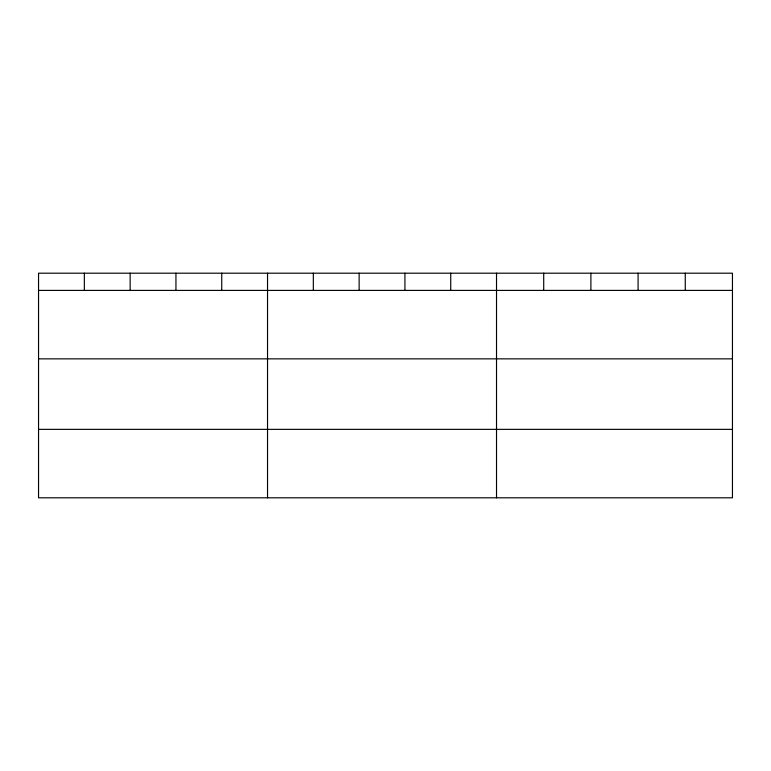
<?xml version="1.0" encoding="UTF-8"?>
<svg xmlns="http://www.w3.org/2000/svg" width="771" height="771" viewBox="0 0 771 771"><rect width="100%" height="100%" fill="white"/><g stroke="black" fill="none" stroke-linecap="round" stroke-linejoin="round"><path stroke-width="1.16" d="M732.45 358.852L732.45 273.194L38.55 273.194L38.55 497.806L732.45 497.806L732.45 358.852L38.55 358.852M38.55 290.407L732.45 290.407M38.55 429.36L732.45 429.36M685.265 273.194L685.265 290.407M638.08 273.194L638.08 290.407M590.894 273.194L590.894 290.407M543.709 273.194L543.709 290.407M496.524 273.194L496.524 497.806M450.727 273.194L450.727 290.407M404.929 273.194L404.929 290.407M359.132 273.194L359.132 290.407M313.334 273.194L313.334 290.407M267.537 273.194L267.537 497.806M221.74 273.194L221.74 290.407M175.942 273.194L175.942 290.407M130.145 273.194L130.145 290.407M84.347 273.194L84.347 290.407"/></g></svg>
